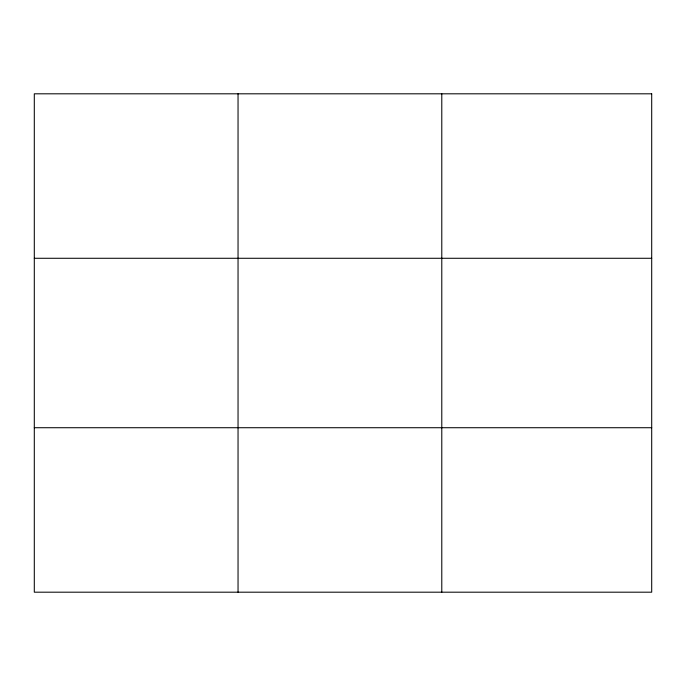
<?xml version="1.0" encoding="UTF-8"?>
<svg xmlns="http://www.w3.org/2000/svg" width="686" height="686" viewBox="0 0 686 686"><rect width="100%" height="100%" fill="white"/><g stroke="black" fill="none" stroke-linecap="round" stroke-linejoin="round"><path stroke-width="1.03" d="M238.042 93.811L238.042 592.19M441.784 93.811L441.784 592.19M34.3 258.279L651.7 258.279M34.3 427.721L651.7 427.721M651.7 93.811L651.7 592.19L34.3 592.19L34.3 93.811L651.7 93.811"/></g></svg>
